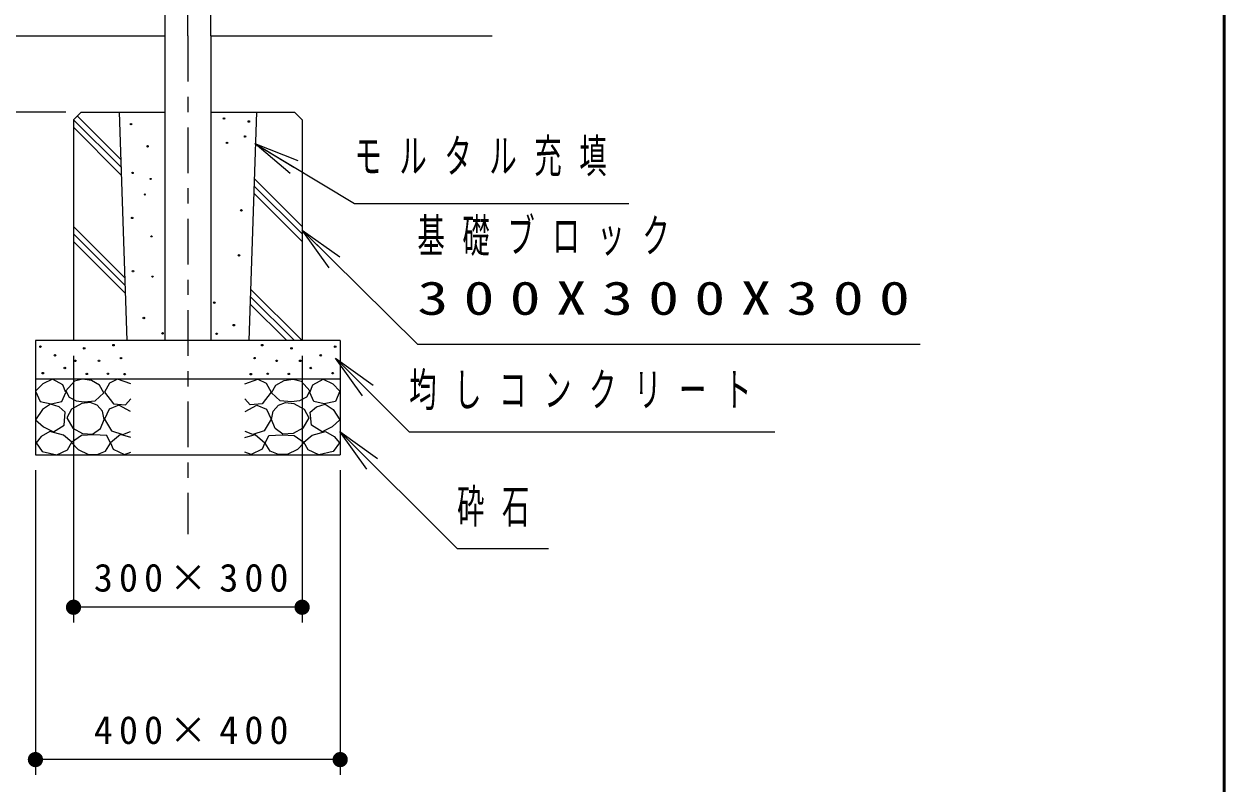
# Model space of a CAD drawing. Units: millimetres on the paper, scale 1:50. Extents: x 35 to 420, y -297 to 267.
# Drawn here: x 341.3 to 420, y -207.5 to -157.6 of the extents above; entities that cross this region are included whole.
import ezdxf

# ---------------------------------------------------------------- set-up
doc = ezdxf.new("R2010")
doc.units = ezdxf.units.MM
doc.linetypes.add('USER2', pattern=[6, 3, -1, 1, -1])
doc.layers.add('1_20', color=7, linetype='Continuous', lineweight=13)
doc.layers.add('LY_3', color=7, linetype='Continuous', lineweight=13)
doc.styles.add('ＭＳ ゴシック', font='')
doc.styles.get('ＭＳ ゴシック').set_extended_font_data('MS Gothic')

# ---------------------------------------------------------------- blocks, each defined once
blk = doc.blocks.new('filled_dot')
at = {"color": 0, "linetype": 'Continuous', "lineweight": -2, "const_width": 1.25}
blk.add_lwpolyline([(-0.625, 0, 1), (0.625, 0, 1)], format="xyb", close=True, dxfattribs=at)

msp = doc.modelspace()

# ---------------------------------------------------------------- linework, layer by layer
at = {"layer": '1_20', "linetype": 'USER2'}
for q in [(352.003, -101.698), (352.003, -191.128)]:
    msp.add_line((352.003, -158.429), q, dxfattribs=at)
at = {"layer": '1_20', "lineweight": 25}
for p, q in [((350.49, -104.229), (350.49, -158.429)), ((353.515, -158.429), (353.515, -104.229)), ((350.49, -158.429), (350.49, -178.429)), ((353.515, -158.429), (353.515, -178.429)), ((344.503, -163.929), (345.003, -163.429)), ((345.003, -163.429), (350.49, -163.429)), ((347.503, -163.429), (348.003, -178.429)), ((353.515, -163.429), (359.003, -163.429)), ((356.503, -163.429), (356.003, -178.429)), ((359.003, -163.429), (359.503, -163.929)), ((344.503, -163.929), (344.503, -178.429)), ((359.503, -163.929), (359.503, -178.429)), ((342.003, -178.429), (342.003, -185.929)), ((362.003, -178.429), (342.003, -178.429)), ((362.003, -178.429), (362.003, -185.929)), ((342.003, -180.929), (362.003, -180.929)), ((342.003, -185.929), (362.003, -185.929))]:
    msp.add_line(p, q, dxfattribs=at)
at = {"layer": '1_20', "color": 253, "lineweight": 25}
for p, q in [((317.253, -158.429), (350.49, -158.429)), ((353.515, -158.429), (371.975, -158.429))]:
    msp.add_line(p, q, dxfattribs=at)
at = {"layer": '1_20', "color": 3, "lineweight": 25}
for p, q in [((350.49, -158.429), (350.49, -178.429)), ((353.515, -158.429), (353.515, -178.429))]:
    msp.add_line(p, q, dxfattribs=at)
at = {"layer": '1_20'}
for p, q in [((344.003, -163.429), (331.003, -163.429)), ((347.606, -166.538), (344.75, -163.682)), ((347.623, -167.05), (344.503, -163.929)), ((347.64, -167.562), (344.503, -164.424)), ((356.399, -165.483), (358.968, -167.032)), ((356.399, -165.483), (359.226, -166.603)), ((358.71, -167.46), (356.399, -165.483)), ((359.503, -171.429), (356.341, -168.268)), ((359.503, -170.934), (356.357, -167.789)), ((359.503, -171.924), (356.325, -168.747)), ((347.865, -174.297), (344.503, -170.934)), ((347.882, -174.809), (344.503, -171.429)), ((359.503, -171.179), (361.637, -173.287)), ((359.503, -171.179), (361.989, -172.932)), ((361.286, -173.643), (359.503, -171.179)), ((347.899, -175.321), (344.503, -171.924)), ((359.003, -178.429), (356.099, -175.526)), ((359.498, -178.429), (356.115, -175.047)), ((358.508, -178.429), (356.083, -176.005)), ((342.003, -178.429), (342.003, -185.929)), ((362.003, -178.429), (362.003, -185.929)), ((344.503, -179.429), (344.503, -196.929)), ((359.503, -179.429), (359.503, -196.929)), ((361.689, -179.579), (363.81, -181.7)), ((361.689, -179.579), (364.164, -181.346)), ((363.457, -182.054), (361.689, -179.579)), ((361.985, -184.388), (364.106, -186.509)), ((361.985, -184.388), (364.46, -186.156)), ((363.752, -186.863), (361.985, -184.388)), ((342.003, -186.929), (342.003, -206.929)), ((362.003, -186.929), (362.003, -206.929)), ((359.503, -195.929), (344.503, -195.929)), ((362.003, -205.929), (342.003, -205.929))]:
    msp.add_line(p, q, dxfattribs=at)
for points in [[(356.399, -165.483), (362.936, -169.424), (380.936, -169.424)], [(359.503, -171.179), (367.07, -178.653), (400.07, -178.653)], [(361.689, -179.579), (366.527, -184.417), (390.527, -184.417)], [(348.253, -181.264), (347.397, -180.947), (346.859, -181.217), (346.542, -181.819), (347.128, -182.579), (347.904, -182.643), (348.253, -182.247)], [(355.753, -181.264), (356.608, -180.947), (357.147, -181.217), (357.464, -181.819), (356.878, -182.579), (356.101, -182.643), (355.753, -182.247)], [(348.237, -183.07), (347.476, -182.674), (346.843, -182.928), (346.542, -183.577), (346.985, -184.354), (347.746, -184.591), (348.237, -184.385)], [(355.769, -183.07), (356.529, -182.674), (357.163, -182.928), (357.464, -183.577), (357.02, -184.354), (356.26, -184.591), (355.769, -184.385)], [(348.253, -184.797), (347.587, -184.591), (346.938, -185.146), (347.112, -185.542), (347.841, -185.906), (348.253, -185.748)], [(355.753, -184.797), (356.418, -184.591), (357.068, -185.146), (356.893, -185.542), (356.165, -185.906), (355.753, -185.748)], [(361.985, -184.388), (369.669, -192.072), (375.669, -192.072)]]:
    msp.add_lwpolyline(points, dxfattribs=at)
for points in [[(343.125, -180.959), (342.491, -181.26), (342.016, -181.735), (342.317, -182.433), (343.046, -182.575), (343.743, -182.417), (343.996, -181.83), (343.806, -181.324)], [(345.096, -180.955), (344.569, -181.09), (343.988, -181.725), (344.218, -182.144), (344.675, -182.381), (345.191, -182.455), (345.934, -182.387), (346.502, -181.847), (346.218, -181.347), (345.685, -181.036)], [(358.909, -180.955), (359.436, -181.09), (360.017, -181.725), (359.788, -182.144), (359.33, -182.381), (358.814, -182.455), (358.071, -182.387), (357.504, -181.847), (357.787, -181.347), (358.321, -181.036)], [(360.88, -180.959), (361.514, -181.26), (361.989, -181.735), (361.688, -182.433), (360.959, -182.575), (360.262, -182.417), (360.009, -181.83), (360.199, -181.324)], [(342.998, -182.607), (342.46, -182.955), (342.016, -183.637), (342.523, -184.096), (343.188, -184.413), (343.886, -183.969), (343.965, -183.13), (343.557, -182.767)], [(344.461, -184.171), (345.083, -184.516), (345.759, -184.563), (346.272, -184.202), (346.515, -183.604), (346.404, -183.066), (346.056, -182.657), (345.59, -182.493), (345.056, -182.549), (344.366, -182.918), (344.069, -183.495)], [(359.544, -184.171), (358.923, -184.516), (358.247, -184.563), (357.733, -184.202), (357.49, -183.604), (357.602, -183.066), (357.95, -182.657), (358.415, -182.493), (358.95, -182.549), (359.639, -182.918), (359.936, -183.495)], [(361.007, -182.607), (361.546, -182.955), (361.989, -183.637), (361.482, -184.096), (360.817, -184.413), (360.12, -183.969), (360.041, -183.13), (360.449, -182.767)], [(342.957, -184.403), (342.389, -184.723), (342.051, -185.145), (342.454, -185.711), (343.397, -185.914), (344.113, -185.595), (344.386, -185.09), (343.847, -184.635)], [(345.813, -184.611), (345.029, -184.651), (344.367, -185.124), (344.799, -185.584), (345.488, -185.895), (346.053, -185.903), (346.596, -185.678), (346.934, -185.151), (346.678, -184.665)], [(358.193, -184.611), (358.977, -184.651), (359.639, -185.124), (359.206, -185.584), (358.517, -185.895), (357.952, -185.903), (357.409, -185.678), (357.071, -185.151), (357.328, -184.665)], [(361.048, -184.403), (361.617, -184.723), (361.954, -185.145), (361.551, -185.711), (360.608, -185.914), (359.893, -185.595), (359.619, -185.09), (360.159, -184.635)]]:
    msp.add_lwpolyline(points, close=True, dxfattribs=at)
at = {"layer": '1_20', "lineweight": 25}
for centre, radius in [((348.278, -164.217), 0.05), ((354.383, -163.848), 0.05), ((356.008, -164.045), 0.05), ((355.762, -165.03), 0.05), ((349.361, -165.67), 0.05), ((354.58, -165.448), 0.05), ((348.376, -167.418), 0.05), ((349.564, -167.811), 0.035), ((349.181, -168.836), 0.035), ((355.516, -169.88), 0.05), ((348.352, -170.372), 0.05), ((349.619, -171.585), 0.035), ((355.368, -172.834), 0.05), ((348.401, -173.868), 0.05), ((349.686, -174.227), 0.035), ((353.743, -175.936), 0.05), ((349.115, -176.945), 0.05), ((350.346, -177.954), 0.05), ((353.891, -177.979), 0.05), ((355.023, -177.413), 0.05)]:
    msp.add_circle(centre, radius, dxfattribs=at)
at = {"layer": '1_20'}
for centre in [(347.124, -178.725), (356.882, -178.725), (342.333, -178.82), (343.284, -179.391), (345.2, -178.931), (347.624, -179.576), (356.382, -179.576), (358.805, -178.931), (360.722, -179.391), (361.672, -178.82), (343.933, -180.23), (344.63, -179.755), (346.178, -179.752), (357.828, -179.752), (359.375, -179.755), (360.072, -180.23), (342.491, -180.563), (345.375, -180.611), (346.759, -180.603), (347.867, -180.63), (356.139, -180.63), (357.247, -180.603), (358.631, -180.611), (361.514, -180.563)]:
    msp.add_circle(centre, 0.05, dxfattribs=at)
at = {"layer": 'LY_3', "lineweight": 50}
msp.add_line((420, -297), (420, -30), dxfattribs=at)

# ---------------------------------------------------------------- block references
at = {"layer": '1_20', "xscale": 0.4, "yscale": 0.4}
for p in [(344.503, -195.929), (342.003, -205.929)]:
    msp.add_blockref('filled_dot', p, dxfattribs=at)
at = {"layer": '1_20', "xscale": 0.4, "yscale": 0.4, "rotation": 180}
for p in [(359.503, -195.929), (362.003, -205.929)]:
    msp.add_blockref('filled_dot', p, dxfattribs=at)

# ---------------------------------------------------------------- texts
at = {"layer": '1_20', "style": 'ＭＳ ゴシック'}
for s, insert, char_height, attachment_point in [('\\T1.64;\\W0.6;モルタル充填', (362.936, -166.424), 2.199, 4), ('\\T1.64;\\W0.6;基礎ブロック', (367.07, -171.653), 2.199, 4), ('\\T1.5;\\W1.35;300X300X300', (367.07, -175.653), 2.199, 4), ('\\T1.64;\\W0.6;均しコンクリート', (366.527, -181.767), 2.199, 4), ('\\T1.64;\\W0.6;砕石', (369.669, -189.422), 2.199, 4), ('\\T1.32;300×300', (352.423, -194.929), 1.833, 8), ('\\T1.32;400×400', (352.423, -204.929), 1.833, 8)]:
    msp.add_mtext(s, dxfattribs=dict(at, insert=insert, char_height=char_height, attachment_point=attachment_point))

doc.saveas('drawing.dxf')
